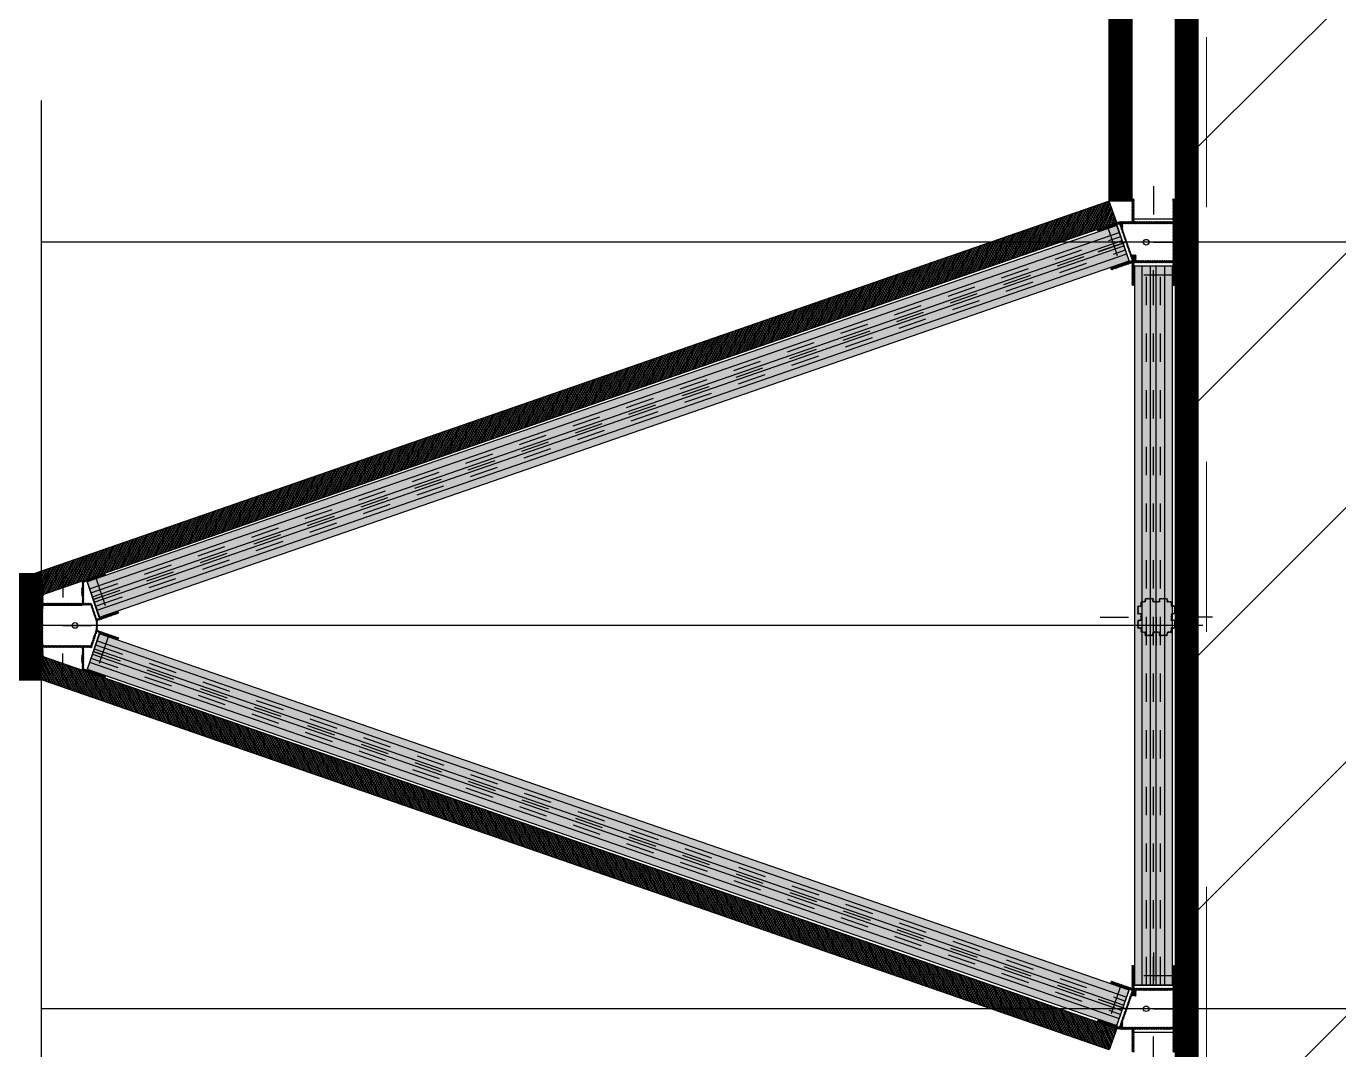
# Model space of a CAD drawing. Header units: millimetres. Extents: x 30 to 130, y 75 to 167.
# Drawn here: x 40.466 to 45.097, y 106.56 to 110.173 of the extents above; entities that cross this region are included whole.
import ezdxf
from ezdxf.enums import TextEntityAlignment as Align

# ---------------------------------------------------------------- set-up
doc = ezdxf.new("R2010")
doc.units = ezdxf.units.MM
doc.header["$LTSCALE"] = 0.05
for name, pattern in [('00 Ground$0$DASHDOT', [25.4, 12.7, -6.35, 0, -6.35]), ('00 Ground$0$DASHDOT2', [12.7, 6.35, -3.175, 0, -3.175]), ('00 Ground$0$HIDDEN', [9.525, 6.35, -3.175]), ('ACAD_ISO03W100', [30, 12, -18])]:
    doc.linetypes.add(name, pattern=pattern)
doc.layers.add('00 Ground$0$A-Panel Interior', color=6, linetype='Continuous', lineweight=0)
doc.layers.add('00 Ground$0$A-Proyecciones', color=252, linetype='Continuous', lineweight=0)
for name, color, linetype in [('00 Ground$0$A-Paneles', 7, 'Continuous'), ('00 Ground$0$E-PERFIL-ALZADO-EJES-GL1', 6, '00 Ground$0$DASHDOT'), ('00 Ground$0$E-PERFIL-ALZADO-GL1', 4, 'Continuous'), ('00 Ground$0$E-PERFIL-ALZADO-TEXTOS-GL1', 6, 'Continuous'), ('00 Ground$0$E-PERFIL-PLANTA-EJES-GL1', 6, '00 Ground$0$DASHDOT'), ('00 Ground$0$E-PERFIL-PLANTA-HXL2-EJES', 6, '00 Ground$0$DASHDOT'), ('00 Ground$0$E-PERFIL-PLANTA-HXL5', 4, 'Continuous'), ('00 Ground$0$E-PERFIL-PLANTA-HXL5-TEXTURAS', 6, 'Continuous'), ('00 Ground$0$E-PERFIL-PLANTA-HXL6', 2, 'Continuous'), ('00 Ground$0$E-PERFIL-PLANTA-HXL6-TEXTURAS', 6, 'Continuous'), ('00 Ground$0$E-PERFIL-PLANTA-TEXTURAS-GL1', 6, 'Continuous'), ('00 Ground$0$EJES', 6, 'Continuous'), ('CCTV_Cobertura', 2, 'Continuous'), ('MAPAS', 7, 'Continuous')]:
    doc.layers.add(name, color=color, linetype=linetype)
doc.layers.add('00 Ground$0$E-PERFIL-PLANTA-GL1', color=3, linetype='Continuous', plot=False)
doc.styles.add('00 Ground$0$A10', font='arial.ttf', dxfattribs={"height": 0.1})
pattern_1 = [(45, (-13597.1444, 7821.7855), (-2.24506403, 2.24506403), [])]
pattern_2 = [(135, (16.1473364, -37.2537986), (-0.00136948906, -0.00136948906), [])]

# ---------------------------------------------------------------- blocks, each defined once
blk = doc.blocks.new('*U76')
h = blk.add_hatch()
h.set_pattern_fill('ANSI31', color=250)
h.set_pattern_definition(pattern_1)
h.paths.add_polyline_path([(0, 0), (8935.2, 0), (8935.2, 80), (0, 80)])
at = {"layer": '00 Ground$0$A-Paneles', "color": 4}
blk.add_lwpolyline([(0, 0), (8935.2, 0), (8935.2, 80), (0, 80)], close=True, dxfattribs=at)
blk = doc.blocks.new('*U116')
h = blk.add_hatch()
h.set_pattern_fill('ANSI31', color=250)
h.set_pattern_definition(pattern_1)
h.paths.add_polyline_path([(0, 0), (4447.1, 0), (4447.1, 80), (0, 80)])
at = {"layer": '00 Ground$0$A-Paneles', "color": 4}
blk.add_lwpolyline([(0, 0), (4447.1, 0), (4447.1, 80), (0, 80)], close=True, dxfattribs=at)
blk = doc.blocks.new('*U29')
at = {"true_color": 0xffffff}
h = blk.add_hatch(color=7, dxfattribs=at)
h.dxf.hatch_style = 1
h.paths.add_polyline_path([(2.5397, 0.066), (2.5397, -0.066), (0, -0.066), (0, 0.066)])
at = {"layer": '00 Ground$0$E-PERFIL-ALZADO-EJES-GL1', "color": 251, "linetype": '00 Ground$0$HIDDEN', "ltscale": 0.05}
for p, q in [((0.033, -0.066), (0.033, 0.066)), ((2.5067, -0.066), (2.5067, 0.066)), ((0, 0.025), (2.5397, 0.025)), ((0, -0.025), (2.5397, -0.025))]:
    blk.add_line(p, q, dxfattribs=at)
at = {"layer": '00 Ground$0$E-PERFIL-ALZADO-EJES-GL1', "color": 251, "linetype": '00 Ground$0$DASHDOT2', "ltscale": 0.05}
blk.add_line((0, 0), (2.5397, 0), dxfattribs=at)
at = {"layer": '00 Ground$0$E-PERFIL-ALZADO-GL1', "color": 6, "ltscale": 0.05}
for p, q in [((0, 0.04), (2.5397, 0.04)), ((0, 0.01), (2.5397, 0.01)), ((0, -0.01), (2.5397, -0.01)), ((0, -0.04), (2.5397, -0.04))]:
    blk.add_line(p, q, dxfattribs=at)
at = {"layer": '00 Ground$0$E-PERFIL-ALZADO-GL1', "ltscale": 0.05}
blk.add_lwpolyline([(2.5397, 0.066), (2.5397, -0.066), (0, -0.066), (0, 0.066)], close=True, dxfattribs=at)
at = {"layer": '00 Ground$0$E-PERFIL-ALZADO-TEXTOS-GL1', "style": '00 Ground$0$A10'}
blk.add_attdef('TIPO_BARRA', text='', height=0.1, dxfattribs=at).set_placement((1.2698, 0.1564), align=Align.MIDDLE_CENTER)
blk = doc.blocks.new('*U61')
at = {"true_color": 0xffffff}
h = blk.add_hatch(color=7, dxfattribs=at)
h.dxf.hatch_style = 1
h.paths.add_polyline_path([(3.8446, 0.066), (3.8446, -0.066), (0, -0.066), (0, 0.066)])
at = {"layer": '00 Ground$0$E-PERFIL-ALZADO-EJES-GL1', "color": 251, "linetype": '00 Ground$0$HIDDEN', "ltscale": 0.05}
for p, q in [((0.033, -0.066), (0.033, 0.066)), ((3.8116, -0.066), (3.8116, 0.066)), ((0, 0.025), (3.8446, 0.025)), ((0, -0.025), (3.8446, -0.025))]:
    blk.add_line(p, q, dxfattribs=at)
at = {"layer": '00 Ground$0$E-PERFIL-ALZADO-EJES-GL1', "color": 251, "linetype": '00 Ground$0$DASHDOT2', "ltscale": 0.05}
blk.add_line((0, 0), (3.8446, 0), dxfattribs=at)
at = {"layer": '00 Ground$0$E-PERFIL-ALZADO-GL1', "color": 6, "ltscale": 0.05}
for p, q in [((0, 0.04), (3.8446, 0.04)), ((0, 0.01), (3.8446, 0.01)), ((0, -0.01), (3.8446, -0.01)), ((0, -0.04), (3.8446, -0.04))]:
    blk.add_line(p, q, dxfattribs=at)
at = {"layer": '00 Ground$0$E-PERFIL-ALZADO-GL1', "ltscale": 0.05}
blk.add_lwpolyline([(3.8446, 0.066), (3.8446, -0.066), (0, -0.066), (0, 0.066)], close=True, dxfattribs=at)
at = {"layer": '00 Ground$0$E-PERFIL-ALZADO-TEXTOS-GL1', "style": '00 Ground$0$A10'}
blk.add_attdef('TIPO_BARRA', text='', height=0.1, dxfattribs=at).set_placement((1.9223, 0.1564), align=Align.MIDDLE_CENTER)
blk = doc.blocks.new('*U30')
at = {"layer": '00 Ground$0$E-PERFIL-PLANTA-HXL5-TEXTURAS'}
h = blk.add_hatch(dxfattribs=at)
h.set_pattern_fill('ANSI31', color=256, scale=0.00061, angle=90)
h.set_pattern_definition(pattern_2)
edge = h.paths.add_edge_path(flags=16)
edge.add_line((-0.0638, -0.068), (0, -0.068))
edge.add_line((0, -0.068), (0.0638, -0.068))
edge.add_arc((0.0638, -0.067), 0.001, 629.9989, 719.9989)
edge.add_line((0.0648, -0.067), (0.0648, 0.0606))
edge.add_arc((0.0638, 0.0606), 0.001, 359.9989, 449.9993)
edge.add_line((0.0638, 0.0616), (0.0458, 0.0616))
edge.add_arc((0.0458, 0.0626), 0.001, 539.9993, 629.9993, ccw=False)
edge.add_line((0.0448, 0.0626), (0.0448, 0.0765))
edge.add_arc((0.0438, 0.0765), 0.001, 359.9993, 430.8995)
edge.add_line((0.0441, 0.0774), (-0.0434, 0.1077))
edge.add_arc((-0.0438, 0.1068), 0.001, 430.8995, 449.9993)
edge.add_line((-0.0438, 0.1078), (-0.0638, 0.1078))
edge.add_arc((-0.0638, 0.1068), 0.001, 449.9993, 539.9996)
edge.add_line((-0.0648, 0.1068), (-0.0648, -0.067))
edge.add_arc((-0.0638, -0.067), 0.001, 539.9996, 629.9996)
edge = h.paths.add_edge_path()
edge.add_line((0.0867, 0.1161), (0.0733, 0.0773))
edge.add_arc((0.0742, 0.077), 0.001, 520.8995, 629.9989)
edge.add_line((0.0742, 0.076), (0.1183, 0.076))
edge.add_line((0.1183, 0.076), (0.1183, 0.0755))
edge.add_arc((0.1188, 0.0755), 0.0005, 539.9989, 719.9989)
edge.add_line((0.1193, 0.0755), (0.1193, 0.076))
edge.add_line((0.1193, 0.076), (0.1528, 0.076))
edge.add_line((0.1528, 0.076), (0.1528, 0.068))
edge.add_line((0.1528, 0.068), (0.0738, 0.068))
edge.add_arc((0.0738, 0.067), 0.001, 449.9989, 539.9989)
edge.add_line((0.0728, 0.067), (0.0728, 0.046))
edge.add_line((0.0728, 0.046), (0.0723, 0.046))
edge.add_arc((0.0723, 0.0455), 0.0005, 449.9989, 629.9989)
edge.add_line((0.0723, 0.045), (0.0728, 0.045))
edge.add_line((0.0728, 0.045), (0.0728, 0.0135))
edge.add_line((0.0728, 0.0135), (0.0723, 0.0135))
edge.add_arc((0.0723, 0.013), 0.0005, 449.9989, 629.9989)
edge.add_line((0.0723, 0.0125), (0.0728, 0.0125))
edge.add_line((0.0728, 0.0125), (0.0728, -0.019))
edge.add_line((0.0728, -0.019), (0.0723, -0.019))
edge.add_arc((0.0723, -0.0195), 0.0005, 449.9989, 629.9989)
edge.add_line((0.0723, -0.02), (0.0728, -0.02))
edge.add_line((0.0728, -0.02), (0.0728, -0.067))
edge.add_arc((0.0738, -0.067), 0.001, 539.9989, 629.9989)
edge.add_line((0.0738, -0.068), (0.1528, -0.068))
edge.add_line((0.1528, -0.068), (0.1528, -0.076))
edge.add_line((0.1528, -0.076), (0.1193, -0.076))
edge.add_line((0.1193, -0.076), (0.1193, -0.0755))
edge.add_arc((0.1188, -0.0755), 0.0005, 359.9989, 539.9989)
edge.add_line((0.1183, -0.0755), (0.1183, -0.076))
edge.add_line((0.1183, -0.076), (0, -0.076))
edge.add_line((0, -0.076), (-0.1183, -0.076))
edge.add_line((-0.1183, -0.076), (-0.1183, -0.0755))
edge.add_arc((-0.1188, -0.0755), 0.0005, 359.9996, 539.9996)
edge.add_line((-0.1193, -0.0755), (-0.1193, -0.076))
edge.add_line((-0.1193, -0.076), (-0.1528, -0.076))
edge.add_line((-0.1528, -0.076), (-0.1528, -0.068))
edge.add_line((-0.1528, -0.068), (-0.0738, -0.068))
edge.add_arc((-0.0738, -0.067), 0.001, 629.9996, 719.9996)
edge.add_line((-0.0728, -0.067), (-0.0728, -0.02))
edge.add_line((-0.0728, -0.02), (-0.0723, -0.02))
edge.add_arc((-0.0723, -0.0195), 0.0005, 629.9996, 809.9996)
edge.add_line((-0.0723, -0.019), (-0.0728, -0.019))
edge.add_line((-0.0728, -0.019), (-0.0728, 0.0125))
edge.add_line((-0.0728, 0.0125), (-0.0723, 0.0125))
edge.add_arc((-0.0723, 0.013), 0.0005, 629.9996, 809.9996)
edge.add_line((-0.0723, 0.0135), (-0.0728, 0.0135))
edge.add_line((-0.0728, 0.0135), (-0.0728, 0.045))
edge.add_line((-0.0728, 0.045), (-0.0723, 0.045))
edge.add_arc((-0.0723, 0.0455), 0.0005, 629.9996, 809.9996)
edge.add_line((-0.0723, 0.046), (-0.0728, 0.046))
edge.add_line((-0.0728, 0.046), (-0.0728, 0.067))
edge.add_arc((-0.0738, 0.067), 0.001, 359.9996, 449.9996)
edge.add_line((-0.0738, 0.068), (-0.1528, 0.068))
edge.add_line((-0.1528, 0.068), (-0.1528, 0.076))
edge.add_line((-0.1528, 0.076), (-0.1193, 0.076))
edge.add_line((-0.1193, 0.076), (-0.1193, 0.0755))
edge.add_arc((-0.1188, 0.0755), 0.0005, 539.9996, 719.9996)
edge.add_line((-0.1183, 0.0755), (-0.1183, 0.076))
edge.add_line((-0.1183, 0.076), (-0.0738, 0.076))
edge.add_arc((-0.0738, 0.077), 0.001, 629.9996, 719.9996)
edge.add_line((-0.0728, 0.077), (-0.0728, 0.1198))
edge.add_arc((-0.0718, 0.1198), 0.001, 520.8995, 539.9996, ccw=False)
edge.add_line((-0.0728, 0.1201), (-0.0569, 0.1659))
edge.add_line((-0.0569, 0.1659), (-0.0565, 0.1657))
edge.add_arc((-0.0563, 0.1662), 0.0005, 610.8995, 790.8995)
edge.add_line((-0.0561, 0.1666), (-0.0566, 0.1668))
edge.add_line((-0.0566, 0.1668), (-0.0456, 0.1985))
edge.add_line((-0.0456, 0.1985), (-0.0381, 0.1958))
edge.add_line((-0.0381, 0.1958), (-0.0639, 0.1212))
edge.add_arc((-0.063, 0.1209), 0.001, 520.8995, 610.8995)
edge.add_line((-0.0633, 0.1199), (0.0633, 0.0761))
edge.add_arc((0.0636, 0.077), 0.001, 610.8995, 700.8995)
edge.add_line((0.0646, 0.0767), (0.0904, 0.1513))
edge.add_line((0.0904, 0.1513), (0.098, 0.1487))
edge.add_line((0.098, 0.1487), (0.087, 0.1171))
edge.add_line((0.087, 0.1171), (0.0866, 0.1172))
edge.add_arc((0.0864, 0.1168), 0.0005, 430.8995, 610.8995)
edge.add_line((0.0862, 0.1163), (0.0867, 0.1161))
at = {"layer": '00 Ground$0$E-PERFIL-PLANTA-HXL2-EJES', "ltscale": 0.05}
for p, q in [((0, 0.098), (0.0336, 0.195)), ((0, 0), (0, 0.098)), ((-0.1985, 0), (0, 0)), ((0, 0), (0, -0.1985)), ((0.1985, 0), (0, 0))]:
    blk.add_line(p, q, dxfattribs=at)
at = {"layer": '00 Ground$0$EJES', "color": 240, "true_color": 0xed1f24}
blk.add_circle((-0.0001, 0.0259), 0.01, dxfattribs=at)
at = {"layer": 'Defpoints'}
for p, q in [((0.0336, 0.195), (0.0033, 0.1074)), ((-0.061, 0.1297), (0.0675, 0.0852)), ((-0.0828, 0.068), (-0.0828, -0.068)), ((0.0828, 0.068), (0.0828, -0.068))]:
    blk.add_line(p, q, dxfattribs=at)
blk = doc.blocks.new('00 Ground$0$HXL61')
at = {"layer": '00 Ground$0$E-PERFIL-PLANTA-HXL6-TEXTURAS'}
h = blk.add_hatch(dxfattribs=at)
h.set_pattern_fill('ANSI31', color=256, scale=0.00061, angle=90)
h.set_pattern_definition([(135, (17.1384045, -41.9100713), (-0.00136948906, -0.00136948906), [])])
edge = h.paths.add_edge_path(flags=16)
edge.add_line((-0.0603, 0.071), (0.0603, 0.071))
edge.add_line((0.0603, 0.071), (0.0613, 0.07))
edge.add_line((0.0613, 0.07), (0.0703, 0.07))
edge.add_arc((0.0703, 0.069), 0.001, 0, 90, ccw=False)
edge.add_line((0.0713, 0.069), (0.0713, -0.0978))
edge.add_arc((0.0703, -0.0978), 0.001, -71.5651, 0, ccw=False)
edge.add_line((0.0706, -0.0987), (0.0158, -0.117))
edge.add_arc((0.0155, -0.116), 0.001, -90, -71.5651, ccw=False)
edge.add_line((0.0155, -0.117), (-0.0155, -0.117))
edge.add_arc((-0.0155, -0.116), 0.001, -108.4349, -90, ccw=False)
edge.add_line((-0.0158, -0.117), (-0.0706, -0.0987))
edge.add_arc((-0.0703, -0.0978), 0.001, 180, 251.5651, ccw=False)
edge.add_line((-0.0713, -0.0978), (-0.0713, 0.069))
edge.add_arc((-0.0703, 0.069), 0.001, 90, 180, ccw=False)
edge.add_line((-0.0703, 0.07), (-0.0613, 0.07))
edge.add_line((-0.0613, 0.07), (-0.0603, 0.071))
edge = h.paths.add_edge_path()
edge.add_line((0.1033, -0.068), (0.0793, -0.068))
edge.add_arc((0.0793, -0.067), 0.001, -180, -90, ccw=False)
edge.add_line((0.0783, -0.067), (0.0783, 0.069))
edge.add_arc((0.0793, 0.069), 0.001, 90, 180, ccw=False)
edge.add_line((0.0793, 0.07), (0.1033, 0.07))
edge.add_line((0.1033, 0.07), (0.1053, 0.068))
edge.add_line((0.1053, 0.068), (0.1313, 0.068))
edge.add_line((0.1313, 0.068), (0.1333, 0.07))
edge.add_line((0.1333, 0.07), (0.1573, 0.07))
edge.add_arc((0.1573, 0.071), 0.001, 270, 360)
edge.add_line((0.1583, 0.071), (0.1583, 0.075))
edge.add_arc((0.1573, 0.075), 0.001, 0, 90)
edge.add_line((0.1573, 0.076), (-0.1573, 0.076))
edge.add_arc((-0.1573, 0.075), 0.001, 90, 180)
edge.add_line((-0.1583, 0.075), (-0.1583, 0.071))
edge.add_arc((-0.1573, 0.071), 0.001, 180, 270)
edge.add_line((-0.1573, 0.07), (-0.1333, 0.07))
edge.add_line((-0.1333, 0.07), (-0.1313, 0.068))
edge.add_line((-0.1313, 0.068), (-0.1053, 0.068))
edge.add_line((-0.1053, 0.068), (-0.1033, 0.07))
edge.add_line((-0.1033, 0.07), (-0.0793, 0.07))
edge.add_arc((-0.0793, 0.069), 0.001, 0, 90, ccw=False)
edge.add_line((-0.0783, 0.069), (-0.0783, -0.067))
edge.add_arc((-0.0793, -0.067), 0.001, -90, 0, ccw=False)
edge.add_line((-0.0793, -0.068), (-0.1033, -0.068))
edge.add_line((-0.1033, -0.068), (-0.1053, -0.066))
edge.add_line((-0.1053, -0.066), (-0.1313, -0.066))
edge.add_line((-0.1313, -0.066), (-0.1333, -0.068))
edge.add_line((-0.1333, -0.068), (-0.157, -0.068))
edge.add_line((-0.157, -0.068), (-0.1848, -0.1483))
edge.add_arc((-0.1839, -0.1486), 0.001, 160.9002, 250.9002)
edge.add_line((-0.1842, -0.1495), (-0.1804, -0.1509))
edge.add_arc((-0.1801, -0.1499), 0.001, 250.9002, 340.9002)
edge.add_line((-0.1792, -0.1502), (-0.1713, -0.1276))
edge.add_line((-0.1713, -0.1276), (-0.1688, -0.1263))
edge.add_line((-0.1688, -0.1263), (-0.1603, -0.1018))
edge.add_line((-0.1603, -0.1018), (-0.1615, -0.0992))
edge.add_line((-0.1615, -0.0992), (-0.1528, -0.074))
edge.add_line((-0.1528, -0.074), (-0.0793, -0.074))
edge.add_arc((-0.0793, -0.075), 0.001, 0, 90, ccw=False)
edge.add_line((-0.0783, -0.075), (-0.0783, -0.1007))
edge.add_arc((-0.0773, -0.1007), 0.001, 180, 251.5651)
edge.add_line((-0.0776, -0.1017), (-0.0236, -0.1197))
edge.add_arc((-0.0239, -0.1206), 0.001, -19.0998, 71.5651, ccw=False)
edge.add_line((-0.023, -0.1209), (-0.0311, -0.1444))
edge.add_line((-0.0311, -0.1444), (-0.0336, -0.1456))
edge.add_line((-0.0336, -0.1456), (-0.0421, -0.1702))
edge.add_line((-0.0421, -0.1702), (-0.0409, -0.1727))
edge.add_line((-0.0409, -0.1727), (-0.0488, -0.1954))
edge.add_arc((-0.0478, -0.1957), 0.001, 160.9002, 250.9002)
edge.add_line((-0.0481, -0.1967), (-0.0444, -0.198))
edge.add_arc((-0.044, -0.197), 0.001, 250.9002, 340.9002)
edge.add_line((-0.0431, -0.1974), (-0.0172, -0.1227))
edge.add_arc((-0.0163, -0.123), 0.001, 90, 160.9002, ccw=False)
edge.add_line((-0.0163, -0.122), (0.0163, -0.122))
edge.add_arc((0.0163, -0.123), 0.001, 19.0998, 90, ccw=False)
edge.add_line((0.0172, -0.1227), (0.0431, -0.1974))
edge.add_arc((0.044, -0.197), 0.001, 199.0998, 289.0998)
edge.add_line((0.0444, -0.198), (0.0481, -0.1967))
edge.add_arc((0.0478, -0.1957), 0.001, -70.9002, 19.0998)
edge.add_line((0.0488, -0.1954), (0.0409, -0.1727))
edge.add_line((0.0409, -0.1727), (0.0421, -0.1702))
edge.add_line((0.0421, -0.1702), (0.0336, -0.1456))
edge.add_line((0.0336, -0.1456), (0.0311, -0.1444))
edge.add_line((0.0311, -0.1444), (0.023, -0.1209))
edge.add_arc((0.0239, -0.1206), 0.001, 108.4349, 199.0998, ccw=False)
edge.add_line((0.0236, -0.1197), (0.0776, -0.1017))
edge.add_arc((0.0773, -0.1007), 0.001, -71.5651, 0)
edge.add_line((0.0783, -0.1007), (0.0783, -0.075))
edge.add_arc((0.0793, -0.075), 0.001, 90, 180, ccw=False)
edge.add_line((0.0793, -0.074), (0.1528, -0.074))
edge.add_line((0.1528, -0.074), (0.1615, -0.0992))
edge.add_line((0.1615, -0.0992), (0.1603, -0.1018))
edge.add_line((0.1603, -0.1018), (0.1688, -0.1263))
edge.add_line((0.1688, -0.1263), (0.1713, -0.1276))
edge.add_line((0.1713, -0.1276), (0.1792, -0.1502))
edge.add_arc((0.1801, -0.1499), 0.001, 199.0998, 289.0998)
edge.add_line((0.1804, -0.1509), (0.1842, -0.1495))
edge.add_arc((0.1839, -0.1486), 0.001, -70.9002, 19.0998)
edge.add_line((0.1848, -0.1483), (0.157, -0.068))
edge.add_line((0.157, -0.068), (0.1333, -0.068))
edge.add_line((0.1333, -0.068), (0.1313, -0.066))
edge.add_line((0.1313, -0.066), (0.1053, -0.066))
edge.add_line((0.1053, -0.066), (0.1033, -0.068))
at = {"layer": '00 Ground$0$E-PERFIL-PLANTA-HXL2-EJES', "ltscale": 0.05}
for p, q in [((0, 0), (0, 0.098)), ((0, -0.2166), (0, 0.0978)), ((-0.1985, 0), (0, 0)), ((0, 0), (0, -0.1985)), ((0.1985, 0), (0, 0))]:
    blk.add_line(p, q, dxfattribs=at)
at = {"layer": '00 Ground$0$EJES', "color": 240, "true_color": 0xed1f24}
blk.add_circle((0, -0.0427), 0.01, dxfattribs=at)
at = {"layer": 'Defpoints'}
for p, q in [((-0.0717, 0.068), (-0.0717, -0.068)), ((0.0717, 0.068), (0.0717, -0.068)), ((-0.0282, -0.1287), (-0.1553, -0.0863)), ((0.0282, -0.1287), (0.1553, -0.0863)), ((-0.1035, -0.1428), (-0.0917, -0.1075)), ((0.1035, -0.1428), (0.0917, -0.1075))]:
    blk.add_line(p, q, dxfattribs=at)
blk = doc.blocks.new('00 Ground$0$HXL5')
at = {"layer": '00 Ground$0$E-PERFIL-PLANTA-HXL5-TEXTURAS'}
h = blk.add_hatch(dxfattribs=at)
h.set_pattern_fill('ANSI31', color=256, scale=0.00061, angle=90)
h.set_pattern_definition(pattern_2)
edge = h.paths.add_edge_path(flags=16)
edge.add_line((0.0638, -0.068), (0, -0.068))
edge.add_line((0, -0.068), (-0.0638, -0.068))
edge.add_arc((-0.0638, -0.067), 0.001, -179.9989, -89.9989, ccw=False)
edge.add_line((-0.0648, -0.067), (-0.0648, 0.0606))
edge.add_arc((-0.0638, 0.0606), 0.001, 90.0007, 180.0011, ccw=False)
edge.add_line((-0.0638, 0.0616), (-0.0458, 0.0616))
edge.add_arc((-0.0458, 0.0626), 0.001, -89.9993, 0.0007)
edge.add_line((-0.0448, 0.0626), (-0.0448, 0.0765))
edge.add_arc((-0.0438, 0.0765), 0.001, 109.1005, 180.0007, ccw=False)
edge.add_line((-0.0441, 0.0774), (0.0434, 0.1077))
edge.add_arc((0.0437, 0.1068), 0.001, 90.0007, 109.1005, ccw=False)
edge.add_line((0.0437, 0.1078), (0.0638, 0.1078))
edge.add_arc((0.0638, 0.1068), 0.001, 0.0004, 90.0007, ccw=False)
edge.add_line((0.0648, 0.1068), (0.0648, -0.067))
edge.add_arc((0.0638, -0.067), 0.001, -89.9996, 0.0004, ccw=False)
edge = h.paths.add_edge_path()
edge.add_line((-0.0867, 0.1161), (-0.0733, 0.0773))
edge.add_arc((-0.0742, 0.077), 0.001, -89.9989, 19.1005, ccw=False)
edge.add_line((-0.0742, 0.076), (-0.1183, 0.076))
edge.add_line((-0.1183, 0.076), (-0.1183, 0.0755))
edge.add_arc((-0.1188, 0.0755), 0.0005, -179.9989, 0.0011, ccw=False)
edge.add_line((-0.1193, 0.0755), (-0.1193, 0.076))
edge.add_line((-0.1193, 0.076), (-0.1528, 0.076))
edge.add_line((-0.1528, 0.076), (-0.1528, 0.068))
edge.add_line((-0.1528, 0.068), (-0.0738, 0.068))
edge.add_arc((-0.0738, 0.067), 0.001, 0.0011, 90.0011, ccw=False)
edge.add_line((-0.0728, 0.067), (-0.0728, 0.046))
edge.add_line((-0.0728, 0.046), (-0.0723, 0.046))
edge.add_arc((-0.0723, 0.0455), 0.0005, -89.9989, 90.0011, ccw=False)
edge.add_line((-0.0723, 0.045), (-0.0728, 0.045))
edge.add_line((-0.0728, 0.045), (-0.0728, 0.0135))
edge.add_line((-0.0728, 0.0135), (-0.0723, 0.0135))
edge.add_arc((-0.0723, 0.013), 0.0005, -89.9989, 90.0011, ccw=False)
edge.add_line((-0.0723, 0.0125), (-0.0728, 0.0125))
edge.add_line((-0.0728, 0.0125), (-0.0728, -0.019))
edge.add_line((-0.0728, -0.019), (-0.0723, -0.019))
edge.add_arc((-0.0723, -0.0195), 0.0005, -89.9989, 90.0011, ccw=False)
edge.add_line((-0.0723, -0.02), (-0.0728, -0.02))
edge.add_line((-0.0728, -0.02), (-0.0728, -0.067))
edge.add_arc((-0.0738, -0.067), 0.001, -89.9989, 0.0011, ccw=False)
edge.add_line((-0.0738, -0.068), (-0.1528, -0.068))
edge.add_line((-0.1528, -0.068), (-0.1528, -0.076))
edge.add_line((-0.1528, -0.076), (-0.1193, -0.076))
edge.add_line((-0.1193, -0.076), (-0.1193, -0.0755))
edge.add_arc((-0.1188, -0.0755), 0.0005, 0.0011, 180.0011, ccw=False)
edge.add_line((-0.1183, -0.0755), (-0.1183, -0.076))
edge.add_line((-0.1183, -0.076), (0, -0.076))
edge.add_line((0, -0.076), (0.1183, -0.076))
edge.add_line((0.1183, -0.076), (0.1183, -0.0755))
edge.add_arc((0.1188, -0.0755), 0.0005, 0.0004, 180.0004, ccw=False)
edge.add_line((0.1193, -0.0755), (0.1193, -0.076))
edge.add_line((0.1193, -0.076), (0.1528, -0.076))
edge.add_line((0.1528, -0.076), (0.1528, -0.068))
edge.add_line((0.1528, -0.068), (0.0738, -0.068))
edge.add_arc((0.0738, -0.067), 0.001, -179.9996, -89.9996, ccw=False)
edge.add_line((0.0728, -0.067), (0.0728, -0.02))
edge.add_line((0.0728, -0.02), (0.0723, -0.02))
edge.add_arc((0.0723, -0.0195), 0.0005, -269.9996, -89.9996, ccw=False)
edge.add_line((0.0723, -0.019), (0.0728, -0.019))
edge.add_line((0.0728, -0.019), (0.0728, 0.0125))
edge.add_line((0.0728, 0.0125), (0.0723, 0.0125))
edge.add_arc((0.0723, 0.013), 0.0005, -269.9996, -89.9996, ccw=False)
edge.add_line((0.0723, 0.0135), (0.0728, 0.0135))
edge.add_line((0.0728, 0.0135), (0.0728, 0.045))
edge.add_line((0.0728, 0.045), (0.0723, 0.045))
edge.add_arc((0.0723, 0.0455), 0.0005, -269.9996, -89.9996, ccw=False)
edge.add_line((0.0723, 0.046), (0.0728, 0.046))
edge.add_line((0.0728, 0.046), (0.0728, 0.067))
edge.add_arc((0.0738, 0.067), 0.001, 90.0004, 180.0004, ccw=False)
edge.add_line((0.0738, 0.068), (0.1528, 0.068))
edge.add_line((0.1528, 0.068), (0.1528, 0.076))
edge.add_line((0.1528, 0.076), (0.1193, 0.076))
edge.add_line((0.1193, 0.076), (0.1193, 0.0755))
edge.add_arc((0.1188, 0.0755), 0.0005, -179.9996, 0.0004, ccw=False)
edge.add_line((0.1183, 0.0755), (0.1183, 0.076))
edge.add_line((0.1183, 0.076), (0.0738, 0.076))
edge.add_arc((0.0738, 0.077), 0.001, -179.9996, -89.9996, ccw=False)
edge.add_line((0.0728, 0.077), (0.0728, 0.1198))
edge.add_arc((0.0718, 0.1198), 0.001, 0.0004, 19.1005)
edge.add_line((0.0728, 0.1201), (0.0569, 0.1659))
edge.add_line((0.0569, 0.1659), (0.0565, 0.1657))
edge.add_arc((0.0563, 0.1662), 0.0005, -250.8995, -70.8995, ccw=False)
edge.add_line((0.0561, 0.1666), (0.0566, 0.1668))
edge.add_line((0.0566, 0.1668), (0.0456, 0.1985))
edge.add_line((0.0456, 0.1985), (0.0381, 0.1958))
edge.add_line((0.0381, 0.1958), (0.0639, 0.1212))
edge.add_arc((0.063, 0.1209), 0.001, -70.8995, 19.1005, ccw=False)
edge.add_line((0.0633, 0.1199), (-0.0633, 0.0761))
edge.add_arc((-0.0636, 0.077), 0.001, -160.8995, -70.8995, ccw=False)
edge.add_line((-0.0646, 0.0767), (-0.0904, 0.1513))
edge.add_line((-0.0904, 0.1513), (-0.098, 0.1487))
edge.add_line((-0.098, 0.1487), (-0.087, 0.1171))
edge.add_line((-0.087, 0.1171), (-0.0866, 0.1172))
edge.add_arc((-0.0864, 0.1168), 0.0005, -70.8995, 109.1005, ccw=False)
edge.add_line((-0.0862, 0.1163), (-0.0867, 0.1161))
at = {"layer": '00 Ground$0$E-PERFIL-PLANTA-HXL2-EJES', "ltscale": 0.05}
for p, q in [((0, 0.098), (-0.0336, 0.195)), ((0, 0), (0, 0.098)), ((-0.1985, 0), (0, 0)), ((0.1985, 0), (0, 0)), ((0, 0), (0, -0.1985))]:
    blk.add_line(p, q, dxfattribs=at)
at = {"layer": '00 Ground$0$EJES', "color": 240, "true_color": 0xed1f24}
blk.add_circle((0.0001, 0.0259), 0.01, dxfattribs=at)
at = {"layer": 'Defpoints'}
for p, q in [((-0.0336, 0.195), (-0.0033, 0.1074)), ((0.061, 0.1297), (-0.0675, 0.0852)), ((-0.0828, 0.068), (-0.0828, -0.068)), ((0.0828, 0.068), (0.0828, -0.068))]:
    blk.add_line(p, q, dxfattribs=at)
blk = doc.blocks.new('00 Ground$0$Pata Arco')
at = {"layer": 'Defpoints'}
for p, q in [((-0.0978, 1.9), (-0.0978, -1.9)), ((-4.0978, 1.8535), (-4.0978, -1.8535)), ((2.7291, 1.3527), (-4.0978, 1.3527)), ((0, 0), (-13.3283, 0)), ((2.7291, -1.3527), (-4.0978, -1.3527))]:
    blk.add_line(p, q, dxfattribs=at)
at = {"xscale": -1}
for p, rotation in [((-3.9143, 0.0917), 199.0945065458419), ((-3.9143, -0.0917), 160.9054899261241)]:
    blk.add_blockref('*U61', p, dxfattribs=dict(at, rotation=rotation))
at = {"rotation": 89.99999999608256}
blk.add_blockref('*U29', (-0.1738, -1.2698), dxfattribs=at)
at = {"layer": '00 Ground$0$E-PERFIL-PLANTA-HXL5', "rotation": 90}
for name, p in [('00 Ground$0$HXL5', (-0.1738, 1.3527)), ('*U30', (-0.1738, -1.3527))]:
    blk.add_blockref(name, p, dxfattribs=at)
at = {"layer": '00 Ground$0$E-PERFIL-PLANTA-HXL6', "rotation": 90}
blk.add_blockref('00 Ground$0$HXL61', (-4.0218, 0), dxfattribs=at)
blk = doc.blocks.new('*U252')
at = {"layer": '00 Ground$0$A-Proyecciones'}
blk.add_blockref('00 Ground$0$Pata Arco', (-35.9822, 0), dxfattribs=at)
blk = doc.blocks.new('*U251')
at = {"layer": '00 Ground$0$A-Proyecciones', "color": 0, "linetype": 'ByBlock', "lineweight": -2}
blk.add_blockref('*U252', (0, 18.25), dxfattribs=at)
blk = doc.blocks.new('*U119')
h = blk.add_hatch()
h.set_pattern_fill('ANSI31', color=250)
h.set_pattern_definition(pattern_1)
h.paths.add_polyline_path([(0, 0), (4015.7, 0), (4015.7, 80), (0, 80)])
at = {"layer": '00 Ground$0$A-Paneles', "color": 4}
blk.add_lwpolyline([(0, 0), (4015.7, 0), (4015.7, 80), (0, 80)], close=True, dxfattribs=at)
blk = doc.blocks.new('*U120')
h = blk.add_hatch()
h.set_pattern_fill('ANSI31', color=250)
h.set_pattern_definition(pattern_1)
h.paths.add_polyline_path([(0, 0), (4015.6, 0), (4015.6, 80), (0, 80)])
at = {"layer": '00 Ground$0$A-Paneles', "color": 4}
blk.add_lwpolyline([(0, 0), (4015.6, 0), (4015.6, 80), (0, 80)], close=True, dxfattribs=at)
blk = doc.blocks.new('*U126')
h = blk.add_hatch()
h.set_pattern_fill('ANSI31', color=250)
h.set_pattern_definition(pattern_1)
h.paths.add_polyline_path([(0, 0), (374.5, 0), (374.5, 80), (0, 80)])
at = {"layer": '00 Ground$0$A-Paneles', "color": 4}
blk.add_lwpolyline([(0, 0), (374.5, 0), (374.5, 80), (0, 80)], close=True, dxfattribs=at)
blk = doc.blocks.new('00 Ground$0$GL')
at = {"layer": '00 Ground$0$E-PERFIL-PLANTA-TEXTURAS-GL1'}
h = blk.add_hatch(dxfattribs=at)
h.set_pattern_fill('ANSI31', color=256, scale=0.00061, angle=90)
edge = h.paths.add_edge_path()
edge.add_arc((-0.013, 0.063), 0.003, 0, 90, ccw=False)
edge.add_line((-0.01, 0.063), (-0.01, 0.058))
edge.add_arc((-0.007, 0.058), 0.003, 180, 270)
edge.add_line((-0.007, 0.055), (0.007, 0.055))
edge.add_arc((0.007, 0.058), 0.003, 270, 360)
edge.add_line((0.01, 0.058), (0.01, 0.063))
edge.add_arc((0.013, 0.063), 0.003, 90, 180, ccw=False)
edge.add_line((0.013, 0.066), (0.037, 0.066))
edge.add_arc((0.037, 0.063), 0.003, 0, 90, ccw=False)
edge.add_line((0.04, 0.063), (0.04, 0.058))
edge.add_arc((0.043, 0.058), 0.003, 180, 270)
edge.add_line((0.043, 0.055), (0.052, 0.055))
edge.add_arc((0.052, 0.052), 0.003, 0, 90, ccw=False)
edge.add_line((0.055, 0.052), (0.055, 0.043))
edge.add_arc((0.058, 0.043), 0.003, 180, 270)
edge.add_line((0.058, 0.04), (0.063, 0.04))
edge.add_arc((0.063, 0.037), 0.003, 0, 90, ccw=False)
edge.add_line((0.066, 0.037), (0.066, 0.013))
edge.add_arc((0.063, 0.013), 0.003, 270, 360, ccw=False)
edge.add_line((0.063, 0.01), (0.058, 0.01))
edge.add_arc((0.058, 0.007), 0.003, 90, 180)
edge.add_line((0.055, 0.007), (0.055, -0.007))
edge.add_arc((0.058, -0.007), 0.003, 180, 270)
edge.add_line((0.058, -0.01), (0.063, -0.01))
edge.add_arc((0.063, -0.013), 0.003, 0, 90, ccw=False)
edge.add_line((0.066, -0.013), (0.066, -0.037))
edge.add_arc((0.063, -0.037), 0.003, -90, 0, ccw=False)
edge.add_line((0.063, -0.04), (0.058, -0.04))
edge.add_arc((0.058, -0.043), 0.003, 90, 180)
edge.add_line((0.055, -0.043), (0.055, -0.052))
edge.add_arc((0.052, -0.052), 0.003, 270, 360, ccw=False)
edge.add_line((0.052, -0.055), (0.043, -0.055))
edge.add_arc((0.043, -0.058), 0.003, 90, 180)
edge.add_line((0.04, -0.058), (0.04, -0.063))
edge.add_arc((0.037, -0.063), 0.003, -90, 0, ccw=False)
edge.add_line((0.037, -0.066), (0.013, -0.066))
edge.add_arc((0.013, -0.063), 0.003, 180, 270, ccw=False)
edge.add_line((0.01, -0.063), (0.01, -0.058))
edge.add_arc((0.007, -0.058), 0.003, 0, 90)
edge.add_line((0.007, -0.055), (-0.007, -0.055))
edge.add_arc((-0.007, -0.058), 0.003, 90, 180)
edge.add_line((-0.01, -0.058), (-0.01, -0.063))
edge.add_arc((-0.013, -0.063), 0.003, -90, 0, ccw=False)
edge.add_line((-0.013, -0.066), (-0.037, -0.066))
edge.add_arc((-0.037, -0.063), 0.003, 180, 270, ccw=False)
edge.add_line((-0.04, -0.063), (-0.04, -0.058))
edge.add_arc((-0.043, -0.058), 0.003, 0, 90)
edge.add_line((-0.043, -0.055), (-0.052, -0.055))
edge.add_arc((-0.052, -0.052), 0.003, 180, 270, ccw=False)
edge.add_line((-0.055, -0.052), (-0.055, -0.043))
edge.add_arc((-0.058, -0.043), 0.003, 0, 90)
edge.add_line((-0.058, -0.04), (-0.063, -0.04))
edge.add_arc((-0.063, -0.037), 0.003, 180, 270, ccw=False)
edge.add_line((-0.066, -0.037), (-0.066, -0.013))
edge.add_arc((-0.063, -0.013), 0.003, 90, 180, ccw=False)
edge.add_line((-0.063, -0.01), (-0.058, -0.01))
edge.add_arc((-0.058, -0.007), 0.003, 270, 360)
edge.add_line((-0.055, -0.007), (-0.055, 0.007))
edge.add_arc((-0.058, 0.007), 0.003, 0, 90)
edge.add_line((-0.058, 0.01), (-0.063, 0.01))
edge.add_arc((-0.063, 0.013), 0.003, 180, 270, ccw=False)
edge.add_line((-0.066, 0.013), (-0.066, 0.037))
edge.add_arc((-0.063, 0.037), 0.003, 90, 180, ccw=False)
edge.add_line((-0.063, 0.04), (-0.058, 0.04))
edge.add_arc((-0.058, 0.043), 0.003, 270, 360)
edge.add_line((-0.055, 0.043), (-0.055, 0.052))
edge.add_arc((-0.052, 0.052), 0.003, 90, 180, ccw=False)
edge.add_line((-0.052, 0.055), (-0.043, 0.055))
edge.add_arc((-0.043, 0.058), 0.003, 270, 360)
edge.add_line((-0.04, 0.058), (-0.04, 0.063))
edge.add_arc((-0.037, 0.063), 0.003, 90, 180, ccw=False)
edge.add_line((-0.037, 0.066), (-0.013, 0.066))
edge = h.paths.add_edge_path(flags=16)
edge.add_line((-0.01, -0.052), (0.01, -0.052))
edge.add_arc((0.01, -0.055), 0.003, 0, 90, ccw=False)
edge.add_line((0.013, -0.055), (0.013, -0.06))
edge.add_arc((0.016, -0.06), 0.003, 180, 270)
edge.add_line((0.016, -0.063), (0.034, -0.063))
edge.add_arc((0.034, -0.06), 0.003, 270, 360)
edge.add_line((0.037, -0.06), (0.037, -0.055))
edge.add_arc((0.04, -0.055), 0.003, 90, 180, ccw=False)
edge.add_line((0.04, -0.052), (0.049, -0.052))
edge.add_arc((0.049, -0.049), 0.003, 270, 360)
edge.add_line((0.052, -0.049), (0.052, -0.04))
edge.add_arc((0.055, -0.04), 0.003, 90, 180, ccw=False)
edge.add_line((0.055, -0.037), (0.06, -0.037))
edge.add_arc((0.06, -0.034), 0.003, 270, 360)
edge.add_line((0.063, -0.034), (0.063, -0.016))
edge.add_arc((0.06, -0.016), 0.003, 0, 90)
edge.add_line((0.06, -0.013), (0.055, -0.013))
edge.add_arc((0.055, -0.01), 0.003, 180, 270, ccw=False)
edge.add_line((0.052, -0.01), (0.052, 0.01))
edge.add_arc((0.055, 0.01), 0.003, 90, 180, ccw=False)
edge.add_line((0.055, 0.013), (0.06, 0.013))
edge.add_arc((0.06, 0.016), 0.003, 270, 360)
edge.add_line((0.063, 0.016), (0.063, 0.034))
edge.add_arc((0.06, 0.034), 0.003, 0, 90)
edge.add_line((0.06, 0.037), (0.055, 0.037))
edge.add_arc((0.055, 0.04), 0.003, 180, 270, ccw=False)
edge.add_line((0.052, 0.04), (0.052, 0.049))
edge.add_arc((0.049, 0.049), 0.003, 0, 90)
edge.add_line((0.049, 0.052), (0.04, 0.052))
edge.add_arc((0.04, 0.055), 0.003, 180, 270, ccw=False)
edge.add_line((0.037, 0.055), (0.037, 0.06))
edge.add_arc((0.034, 0.06), 0.003, 0, 90)
edge.add_line((0.034, 0.063), (0.016, 0.063))
edge.add_arc((0.016, 0.06), 0.003, 90, 180)
edge.add_line((0.013, 0.06), (0.013, 0.055))
edge.add_arc((0.01, 0.055), 0.003, -90, 0, ccw=False)
edge.add_line((0.01, 0.052), (-0.01, 0.052))
edge.add_arc((-0.01, 0.055), 0.003, 180, 270, ccw=False)
edge.add_line((-0.013, 0.055), (-0.013, 0.06))
edge.add_arc((-0.016, 0.06), 0.003, 0, 90)
edge.add_line((-0.016, 0.063), (-0.034, 0.063))
edge.add_arc((-0.034, 0.06), 0.003, 90, 180)
edge.add_line((-0.037, 0.06), (-0.037, 0.055))
edge.add_arc((-0.04, 0.055), 0.003, -90, 0, ccw=False)
edge.add_line((-0.04, 0.052), (-0.049, 0.052))
edge.add_arc((-0.049, 0.049), 0.003, 90, 180)
edge.add_line((-0.052, 0.049), (-0.052, 0.04))
edge.add_arc((-0.055, 0.04), 0.003, -90, 0, ccw=False)
edge.add_line((-0.055, 0.037), (-0.06, 0.037))
edge.add_arc((-0.06, 0.034), 0.003, 90, 180)
edge.add_line((-0.063, 0.034), (-0.063, 0.016))
edge.add_arc((-0.06, 0.016), 0.003, 180, 270)
edge.add_line((-0.06, 0.013), (-0.055, 0.013))
edge.add_arc((-0.055, 0.01), 0.003, 0, 90, ccw=False)
edge.add_line((-0.052, 0.01), (-0.052, -0.01))
edge.add_arc((-0.055, -0.01), 0.003, -90, 0, ccw=False)
edge.add_line((-0.055, -0.013), (-0.06, -0.013))
edge.add_arc((-0.06, -0.016), 0.003, 90, 180)
edge.add_line((-0.063, -0.016), (-0.063, -0.034))
edge.add_arc((-0.06, -0.034), 0.003, 180, 270)
edge.add_line((-0.06, -0.037), (-0.055, -0.037))
edge.add_arc((-0.055, -0.04), 0.003, 0, 90, ccw=False)
edge.add_line((-0.052, -0.04), (-0.052, -0.049))
edge.add_arc((-0.049, -0.049), 0.003, 180, 270)
edge.add_line((-0.049, -0.052), (-0.04, -0.052))
edge.add_arc((-0.04, -0.055), 0.003, 0, 90, ccw=False)
edge.add_line((-0.037, -0.055), (-0.037, -0.06))
edge.add_arc((-0.034, -0.06), 0.003, 180, 270)
edge.add_line((-0.034, -0.063), (-0.016, -0.063))
edge.add_arc((-0.016, -0.06), 0.003, 270, 360)
edge.add_line((-0.013, -0.06), (-0.013, -0.055))
edge.add_arc((-0.01, -0.055), 0.003, 90, 180, ccw=False)
at = {"layer": '00 Ground$0$E-PERFIL-PLANTA-EJES-GL1', "ltscale": 0.05}
for p, q in [((0, 0), (0, 0.1985)), ((-0.1985, 0), (0, 0)), ((0, 0), (0, -0.1985)), ((0.1985, 0), (0, 0))]:
    blk.add_line(p, q, dxfattribs=at)

msp = doc.modelspace()

# ---------------------------------------------------------------- hatches: boundary and pattern name
at = {"layer": 'CCTV_Cobertura', "true_color": 0x636466, "transparency": 33554687}
h = msp.add_hatch(dxfattribs=at)
h.set_pattern_fill('ANSI31', color=251, scale=0.2)
h.set_pattern_definition([(45, (-3037.0573, -1545.84536), (-0.44901281, 0.44901281), [])])
h.paths.add_polyline_path([(68.6051, 114.3612), (68.1569, 115.3225, -0.06665), (68.0394, 115.2158, -0.026991), (67.9487, 115.16, -0.131546), (67.8116, 115.1272, -0.131546), (67.6746, 115.16, -0.026991), (67.5838, 115.2158, -0.15024), (67.3663, 115.4915, -0.048008), (67.3176, 115.6647, -0.081071), (67.3104, 116.1117), (67.3112, 116.1166), (67.0136, 116.067), (66.6332, 116.0221, -0.030718), (66.4421, 116.0182, -0.050333), (66.2406, 116.0469, -0.075347), (66.0416, 116.1293), (66.0084, 116.1493), (65.9796, 116.1684, -0.094684), (65.4588, 116.4353), (65.3587, 116.5134), (65.2705, 116.5904), (65.155, 116.7001), (65.1504, 116.8729), (65.3152, 116.8383), (65.4496, 116.8039), (65.7316, 116.7378), (65.8669, 116.7108, 0.045636), (66.3805, 116.6583), (66.1768, 116.8869), (66.1149, 117.0552), (66.3222, 116.9647), (66.5965, 116.8466), (66.8556, 116.7719), (66.9782, 116.752), (67.1125, 116.7411), (67.2262, 116.7368, -0.104121), (66.9205, 117.9738), (65.6352, 120.7302), (59.7435, 122.6873), (59.6581, 122.7142), (59.6444, 122.7135), (59.5857, 122.7051), (59.5067, 122.7327), (59.4573, 122.7978), (59.4458, 122.8841), (59.4373, 123.1219), (59.4373, 123.1228), (59.4593, 123.1166), (59.4242, 123.7469), (59.4245, 125.3359), (62.0699, 125.1379, 0.015674), (59.7747, 126.1471, -0.084867), (46.5994, 123.2896), (46.5994, 91.1601), (47.1805, 91.1601), (50.0027, 93.7012)])
h.paths.add_polyline_path([(46.5994, 123.2896, -0.012504), (44.5994, 123.2511), (44.5994, 95.7078), (44.6038, 95.5784), (44.6038, 95.5215), (44.8034, 89.8075), (45.6782, 89.8074), (46.5994, 90.6368)])
h.paths.add_polyline_path([(44.6694, 119.079), (44.6594, 119.079), (44.6594, 118.171), (44.6644, 118.171), (44.6644, 118.154), (44.6934, 118.154), (44.6935, 118.154), (44.6942, 118.154), (44.6948, 118.154), (44.6954, 118.1541), (44.6961, 118.1542), (44.6967, 118.1543), (44.6973, 118.1545), (44.6979, 118.1546), (44.6985, 118.1548), (44.6992, 118.155), (44.6997, 118.1553), (44.7003, 118.1556), (44.7009, 118.1559), (44.7015, 118.1562), (44.702, 118.1565), (44.7025, 118.1569), (44.703, 118.1572), (44.7035, 118.1576), (44.704, 118.158), (44.7045, 118.1585), (44.7049, 118.1589), (44.7054, 118.1594), (44.7058, 118.1599), (44.7062, 118.1604), (44.7066, 118.1609), (44.7069, 118.1615), (44.7072, 118.162), (44.7075, 118.1626), (44.7078, 118.1631), (44.7081, 118.1637), (44.7083, 118.1643), (44.7085, 118.1649), (44.7087, 118.1655), (44.7089, 118.1662), (44.709, 118.1668), (44.7091, 118.1674), (44.7092, 118.168), (44.7093, 118.1687), (44.7093, 118.1693), (44.7094, 118.17), (44.7094, 118.249), (44.7094, 118.2491), (44.7093, 118.2498), (44.7093, 118.2504), (44.7092, 118.251), (44.7091, 118.2517), (44.709, 118.2523), (44.7089, 118.2529), (44.7087, 118.2535), (44.7085, 118.2542), (44.7083, 118.2548), (44.708, 118.2554), (44.7078, 118.2559), (44.7075, 118.2565), (44.7072, 118.2571), (44.7068, 118.2576), (44.7065, 118.2581), (44.7061, 118.2587), (44.7057, 118.2592), (44.7053, 118.2596), (44.7048, 118.2601), (44.7044, 118.2606), (44.7039, 118.261), (44.7034, 118.2614), (44.7029, 118.2618), (44.7024, 118.2622), (44.7019, 118.2625), (44.7013, 118.2628), (44.7007, 118.2632), (44.7002, 118.2634), (44.6996, 118.2637), (44.699, 118.2639), (44.6984, 118.2641), (44.6978, 118.2643), (44.6972, 118.2645), (44.6965, 118.2646), (44.6959, 118.2648), (44.6953, 118.2648), (44.6946, 118.2649), (44.694, 118.2649), (44.6934, 118.265), (44.6854, 118.265), (44.6854, 118.2851), (44.7147, 118.2795), (44.7274, 118.2584), (44.7274, 118.1558), (44.7073, 118.136), (44.6644, 118.136), (44.6644, 118.119), (44.6694, 117.2065), (44.6694, 118.111), (44.6594, 118.111), (44.6404, 118.111), (44.6404, 118.095), (44.5994, 118.095), (44.5994, 117.1825), (44.5994, 116.27), (44.6404, 116.27), (44.6404, 116.254), (44.6594, 116.254), (44.6644, 116.254), (44.6644, 116.229), (44.7081, 116.229), (44.7274, 116.2084), (44.7274, 116.1012), (44.7067, 116.082), (44.6854, 116.082), (44.6854, 116.1), (44.6934, 116.1), (44.694, 116.1), (44.6946, 116.1), (44.6953, 116.1001), (44.6959, 116.1002), (44.6965, 116.1003), (44.6972, 116.1004), (44.6978, 116.1006), (44.6984, 116.1008), (44.699, 116.101), (44.6996, 116.1012), (44.7002, 116.1015), (44.7007, 116.1018), (44.7013, 116.1021), (44.7019, 116.1024), (44.7024, 116.1028), (44.7029, 116.1031), (44.7034, 116.1035), (44.7039, 116.1039), (44.7044, 116.1044), (44.7048, 116.1048), (44.7053, 116.1053), (44.7057, 116.1058), (44.7061, 116.1063), (44.7065, 116.1068), (44.7068, 116.1073), (44.7072, 116.1079), (44.7075, 116.1084), (44.7078, 116.109), (44.708, 116.1096), (44.7083, 116.1102), (44.7085, 116.1108), (44.7087, 116.1114), (44.7089, 116.112), (44.709, 116.1126), (44.7091, 116.1132), (44.7092, 116.1139), (44.7093, 116.1145), (44.7093, 116.1151), (44.7094, 116.1158), (44.7094, 116.116), (44.7094, 116.195), (44.7093, 116.1956), (44.7093, 116.1962), (44.7092, 116.1969), (44.7091, 116.1975), (44.709, 116.1981), (44.7089, 116.1988), (44.7087, 116.1994), (44.7085, 116.2), (44.7083, 116.2006), (44.7081, 116.2012), (44.7078, 116.2018), (44.7075, 116.2023), (44.7072, 116.2029), (44.7069, 116.2035), (44.7066, 116.204), (44.7062, 116.2045), (44.7058, 116.205), (44.7054, 116.2055), (44.7049, 116.206), (44.7045, 116.2064), (44.704, 116.2069), (44.7035, 116.2073), (44.703, 116.2077), (44.7025, 116.2081), (44.702, 116.2084), (44.7015, 116.2088), (44.7009, 116.2091), (44.7003, 116.2094), (44.6997, 116.2096), (44.6992, 116.2099), (44.6985, 116.2101), (44.6979, 116.2103), (44.6973, 116.2105), (44.6967, 116.2106), (44.6961, 116.2107), (44.6954, 116.2108), (44.6948, 116.2109), (44.6942, 116.2109), (44.6935, 116.211), (44.6934, 116.211), (44.6644, 116.211), (44.6644, 116.194), (44.6594, 115.286), (44.6694, 115.286), (44.6694, 114.0825), (44.5994, 114.0825), (44.5994, 115.27), (44.5994, 116.27), (44.5994, 117.1825), (44.5994, 118.095), (44.5994, 119.095), (44.5994, 120.2825), (44.6694, 120.2825)], flags=16)
h.paths.add_polyline_path([(44.6694, 117.1585), (44.6694, 116.254), (44.6644, 116.194), (44.6644, 116.246)], flags=16)
h.paths.add_polyline_path([(44.6594, 103.7838), (44.6594, 102.8758), (44.6644, 102.8758), (44.6644, 102.8588), (44.6934, 102.8588), (44.6935, 102.8588), (44.6942, 102.8588), (44.6948, 102.8589), (44.6954, 102.8589), (44.6961, 102.859), (44.6967, 102.8591), (44.6973, 102.8593), (44.6979, 102.8595), (44.6985, 102.8597), (44.6992, 102.8599), (44.6997, 102.8601), (44.7003, 102.8604), (44.7009, 102.8607), (44.7015, 102.861), (44.702, 102.8613), (44.7025, 102.8617), (44.703, 102.8621), (44.7035, 102.8625), (44.704, 102.8629), (44.7045, 102.8633), (44.7049, 102.8638), (44.7054, 102.8642), (44.7058, 102.8647), (44.7062, 102.8652), (44.7066, 102.8658), (44.7069, 102.8663), (44.7072, 102.8668), (44.7075, 102.8674), (44.7078, 102.868), (44.7081, 102.8686), (44.7083, 102.8692), (44.7085, 102.8698), (44.7087, 102.8704), (44.7089, 102.871), (44.709, 102.8716), (44.7091, 102.8722), (44.7092, 102.8729), (44.7093, 102.8735), (44.7093, 102.8742), (44.7094, 102.8748), (44.7094, 102.9538), (44.7094, 102.954), (44.7093, 102.9546), (44.7093, 102.9552), (44.7092, 102.9559), (44.7091, 102.9565), (44.709, 102.9571), (44.7089, 102.9578), (44.7087, 102.9584), (44.7085, 102.959), (44.7083, 102.9596), (44.708, 102.9602), (44.7078, 102.9608), (44.7075, 102.9613), (44.7072, 102.9619), (44.7068, 102.9624), (44.7065, 102.963), (44.7061, 102.9635), (44.7057, 102.964), (44.7053, 102.9645), (44.7048, 102.9649), (44.7044, 102.9654), (44.7039, 102.9658), (44.7034, 102.9662), (44.7029, 102.9666), (44.7024, 102.967), (44.7019, 102.9673), (44.7013, 102.9677), (44.7007, 102.968), (44.7002, 102.9683), (44.6996, 102.9685), (44.699, 102.9688), (44.6984, 102.969), (44.6978, 102.9692), (44.6972, 102.9693), (44.6965, 102.9695), (44.6959, 102.9696), (44.6953, 102.9697), (44.6946, 102.9697), (44.694, 102.9698), (44.6934, 102.9698), (44.6854, 102.9698), (44.6854, 102.99), (44.7147, 102.9843), (44.7274, 102.9632), (44.7274, 102.8606), (44.7073, 102.8408), (44.6644, 102.8408), (44.6644, 102.8238), (44.6694, 101.9113), (44.6694, 102.8158), (44.6594, 102.8158), (44.6404, 102.8158), (44.6404, 103.7838)], flags=16)
h.paths.add_polyline_path([(44.6594, 97.4749), (44.6594, 96.5669), (44.6644, 96.5669), (44.6644, 96.5499), (44.6934, 96.5499), (44.6935, 96.5499), (44.6942, 96.5499), (44.6948, 96.55), (44.6954, 96.5501), (44.6961, 96.5501), (44.6967, 96.5503), (44.6973, 96.5504), (44.6979, 96.5506), (44.6985, 96.5508), (44.6992, 96.551), (44.6997, 96.5512), (44.7003, 96.5515), (44.7009, 96.5518), (44.7015, 96.5521), (44.702, 96.5525), (44.7025, 96.5528), (44.703, 96.5532), (44.7035, 96.5536), (44.704, 96.554), (44.7045, 96.5544), (44.7049, 96.5549), (44.7054, 96.5554), (44.7058, 96.5559), (44.7062, 96.5564), (44.7066, 96.5569), (44.7069, 96.5574), (44.7072, 96.558), (44.7075, 96.5585), (44.7078, 96.5591), (44.7081, 96.5597), (44.7083, 96.5603), (44.7085, 96.5609), (44.7087, 96.5615), (44.7089, 96.5621), (44.709, 96.5627), (44.7091, 96.5634), (44.7092, 96.564), (44.7093, 96.5646), (44.7093, 96.5653), (44.7094, 96.5659), (44.7094, 96.6449), (44.7094, 96.6451), (44.7093, 96.6457), (44.7093, 96.6464), (44.7092, 96.647), (44.7091, 96.6476), (44.709, 96.6483), (44.7089, 96.6489), (44.7087, 96.6495), (44.7085, 96.6501), (44.7083, 96.6507), (44.708, 96.6513), (44.7078, 96.6519), (44.7075, 96.6525), (44.7072, 96.653), (44.7068, 96.6536), (44.7065, 96.6541), (44.7061, 96.6546), (44.7057, 96.6551), (44.7053, 96.6556), (44.7048, 96.6561), (44.7044, 96.6565), (44.7039, 96.6569), (44.7034, 96.6574), (44.7029, 96.6578), (44.7024, 96.6581), (44.7019, 96.6585), (44.7013, 96.6588), (44.7007, 96.6591), (44.7002, 96.6594), (44.6996, 96.6597), (44.699, 96.6599), (44.6984, 96.6601), (44.6978, 96.6603), (44.6972, 96.6605), (44.6965, 96.6606), (44.6959, 96.6607), (44.6953, 96.6608), (44.6946, 96.6609), (44.694, 96.6609), (44.6934, 96.6609), (44.6854, 96.6609), (44.6854, 96.6811), (44.7147, 96.6754), (44.7274, 96.6543), (44.7274, 96.5517), (44.7073, 96.5319), (44.6644, 96.5319), (44.6644, 96.5149), (44.6694, 95.6024), (44.6694, 96.5069), (44.6594, 96.5069), (44.6404, 96.5069), (44.6404, 97.4749)], flags=16)

# ---------------------------------------------------------------- linework, layer by layer
at = {"layer": 'CCTV_Cobertura', "color": 2}
msp.add_lwpolyline([(44.5994, 129.0431), (44.5994, 95.7078)], dxfattribs=at)
at = {"layer": 'MAPAS', "color": 4, "linetype": 'ACAD_ISO03W100', "lineweight": 15}
msp.add_lwpolyline([(44.7019, 159.6345), (44.6304, 159.6346), (44.6304, 88.1715)], dxfattribs=at)

# ---------------------------------------------------------------- block references
at = {"layer": '00 Ground$0$A-Panel Interior', "yscale": 0.001, "zscale": 0.001}
for name, p, xscale, rotation in [('*U116', (44.3674, 114.0025), -0.001, 90), ('*U76', (44.5994, 105.0673), 0.001, 90), ('*U119', (40.5194, 108.1646), 0.001, 19.11499760899056), ('*U126', (40.4394, 108.2402), 0.001, 270), ('*U120', (40.5194, 107.9503), -0.001, 160.8850023910094)]:
    msp.add_blockref(name, p, dxfattribs=dict(at, xscale=xscale, rotation=rotation))
at = {"layer": '00 Ground$0$A-Proyecciones'}
msp.add_blockref('*U251', (80.5994, 89.8075), dxfattribs=at)
at = {"layer": '00 Ground$0$E-PERFIL-PLANTA-GL1'}
msp.add_blockref('00 Ground$0$GL', (44.4534, 108.0872), dxfattribs=at)

doc.saveas('drawing.dxf')
